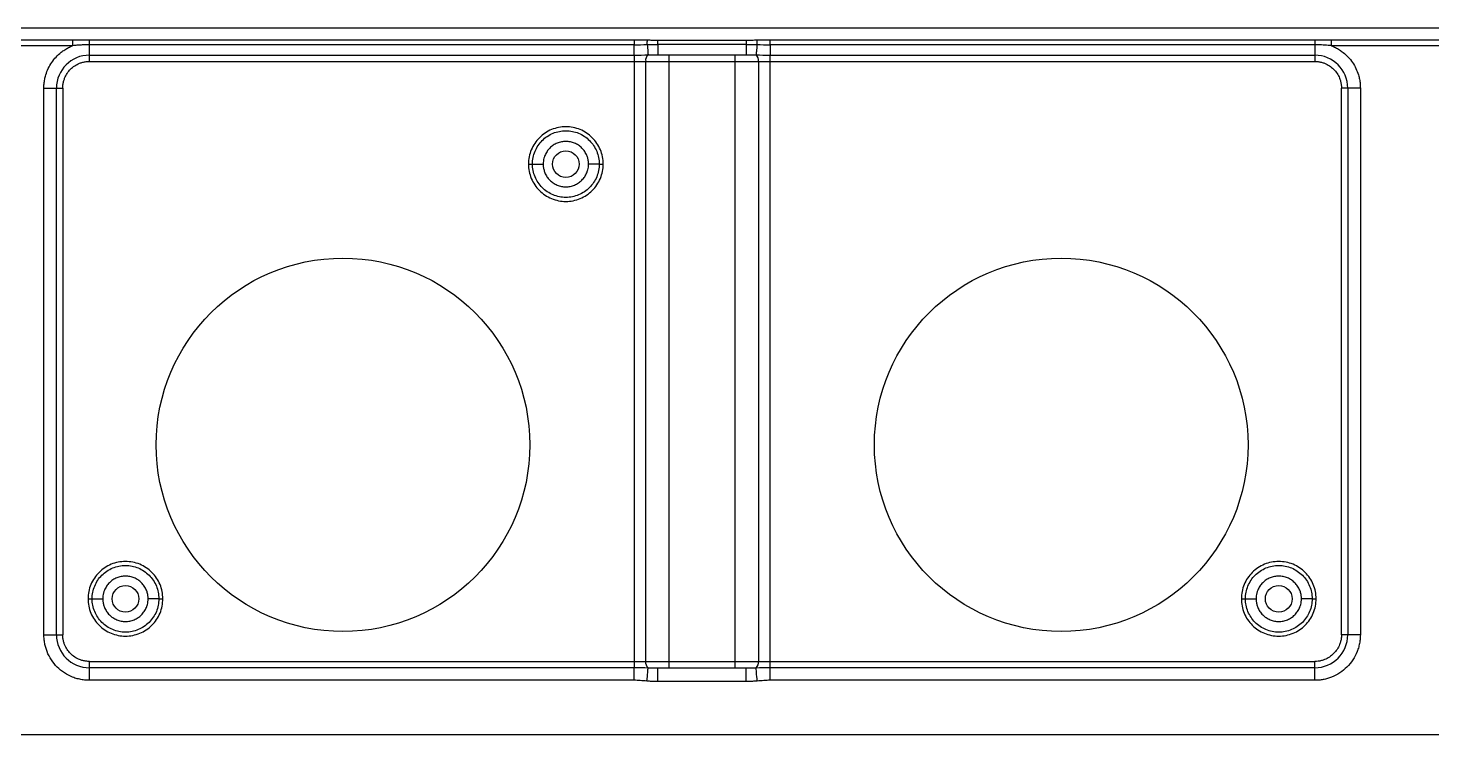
# Model space of a CAD drawing. Header units: millimetres. Extents: x -1 to 1576, y 30 to 633.
# Drawn here: x 686.3 to 791.5, y 30.4 to 83.4 of the extents above; entities that cross this region are included whole.
import ezdxf

# ---------------------------------------------------------------- set-up
doc = ezdxf.new("R2010")
doc.units = ezdxf.units.MM

msp = doc.modelspace()

# ---------------------------------------------------------------- linework, layer by layer
at = {"color": 7, "linetype": 'Continuous', "lineweight": 25}
for p, q in [((834.45, 83.41), (33.91, 83.41)), ((676.3, 82.53), (689.6, 82.53)), ((689.6, 82.09), (676.3, 82.09)), ((690.86, 82.52), (731.67, 82.52)), ((731.67, 82.16), (690.86, 82.16)), ((690.86, 80.91), (690.86, 82.16)), ((733.46, 82.51), (740.08, 82.51)), ((740.08, 82.18), (733.46, 82.18)), ((741.87, 82.52), (782.68, 82.52)), ((782.68, 82.16), (741.87, 82.16)), ((782.68, 82.16), (782.68, 80.91)), ((783.94, 82.53), (826.09, 82.53)), ((826.09, 82.09), (783.94, 82.09)), ((690.86, 81.38), (731.67, 81.38)), ((731.67, 81.38), (731.67, 35.44)), ((733.41, 81.41), (733.46, 81.42)), ((733.46, 81.41), (740.08, 81.41)), ((734.29, 81.41), (734.29, 35.41)), ((739.25, 35.41), (739.25, 81.41)), ((740.08, 81.42), (740.13, 81.41)), ((741.87, 81.38), (782.68, 81.38)), ((741.87, 35.44), (741.87, 81.38)), ((690.86, 80.91), (782.68, 80.91)), ((732.55, 35.91), (732.55, 80.91)), ((741, 80.91), (741, 35.91)), ((687.45, 37.91), (687.45, 78.91)), ((687.45, 78.91), (688.86, 78.91)), ((688.39, 37.91), (688.39, 78.91)), ((688.86, 78.91), (688.86, 37.91)), ((786.1, 78.91), (784.68, 78.91)), ((784.68, 37.91), (784.68, 78.91)), ((785.15, 78.91), (785.15, 37.91)), ((786.1, 78.91), (786.1, 37.91)), ((687.45, 37.91), (688.86, 37.91)), ((786.1, 37.91), (784.68, 37.91)), ((690.86, 34.5), (690.86, 35.91)), ((690.86, 35.91), (782.68, 35.91)), ((782.68, 34.5), (782.68, 35.91)), ((731.67, 35.44), (690.86, 35.44)), ((740.08, 35.41), (733.46, 35.41)), ((740.13, 35.41), (740.08, 35.41)), ((782.68, 35.44), (741.87, 35.44)), ((731.67, 34.5), (690.86, 34.5)), ((740.08, 34.41), (733.46, 34.41)), ((782.68, 34.5), (741.87, 34.5)), ((1518.3, 30.4), (36.91, 30.4))]:
    msp.add_line(p, q, dxfattribs=at)
at = {"color": 141}
for centre in [(726.56, 73.21), (693.56, 40.61), (779.98, 40.61)]:
    msp.add_circle(centre, 1, dxfattribs=at)
at = {"color": 7, "linetype": 'Continuous', "lineweight": 25}
for centre in [(709.86, 52.16), (763.68, 52.16)]:
    msp.add_circle(centre, 14, dxfattribs=at)
for centre, radius, start, end in [((690.86, 78.91), 2.47, 90, 180), ((733.1, 80.99), 0.562, 132.435, 187.8232), ((740.44, 80.99), 0.562, 352.1767, 47.5651), ((782.68, 78.91), 2.47, 0, 90), ((690.86, 37.91), 2.47, 180, 270), ((782.68, 37.91), 2.47, 270, 360), ((733.1, 35.84), 0.562, 172.1767, 227.5651), ((740.44, 35.84), 0.562, 312.435, 7.8232)]:
    msp.add_arc(centre, radius, start, end, dxfattribs=at)
for points, knots in [([(687.45, 78.91), (687.45, 78.97), (687.45, 79.08), (687.46, 79.24), (687.48, 79.41), (687.51, 79.57), (687.55, 79.73), (687.62, 80.01), (687.77, 80.39), (688.03, 80.84), (688.35, 81.25), (688.69, 81.56), (689.01, 81.79), (689.3, 81.96), (689.5, 82.04), (689.6, 82.09)], [0, 0, 0, 0, 0.040883, 0.08158, 0.122187, 0.162802, 0.203521, 0.244441, 0.372171, 0.500035, 0.627766, 0.75563, 0.837187, 0.918385, 1, 1, 1, 1]), ([(689.6, 82.53), (689.69, 82.53), (689.9, 82.53), (690.23, 82.52), (690.56, 82.52), (690.77, 82.52), (690.86, 82.52)], [0, 0, 0, 0, 0.200515, 0.50786, 0.778848, 1, 1, 1, 1]), ([(689.6, 82.53), (689.6, 82.49), (689.6, 82.42), (689.6, 82.27), (689.6, 82.18), (689.6, 82.09)], [0, 0, 0, 0, 0.5, 0.5, 1, 1, 1, 1]), ([(690.86, 82.16), (690.76, 82.16), (690.55, 82.16), (690.24, 82.14), (689.92, 82.12), (689.71, 82.1), (689.6, 82.09)], [0, 0, 0, 0, 0.245457, 0.492199, 0.742868, 1, 1, 1, 1]), ([(731.67, 82.52), (731.81, 82.52), (732.14, 82.52), (732.48, 82.52), (732.67, 82.52)], [0, 0, 0, 0, 0.420029, 1, 1, 1, 1]), ([(731.67, 81.38), (731.67, 81.44), (731.67, 81.55), (731.67, 81.82), (731.67, 81.98), (731.67, 82.16)], [0, 0, 0, 0, 0.5, 0.5, 1, 1, 1, 1]), ([(732.66, 82.17), (732.68, 81.98), (732.69, 81.8), (732.71, 81.53), (732.72, 81.44), (732.72, 81.4)], [0, 0, 0, 0, 0.5, 0.5, 1, 1, 1, 1]), ([(732.67, 82.52), (732.79, 82.52), (733.05, 82.51), (733.31, 82.51), (733.46, 82.51)], [0, 0, 0, 0, 0.451518, 1, 1, 1, 1]), ([(733.46, 82.18), (733.46, 81.96), (733.46, 81.77), (733.46, 81.49), (733.46, 81.41), (733.46, 81.41)], [0, 0, 0, 0, 0.5, 0.5, 1, 1, 1, 1]), ([(740.08, 82.51), (740.23, 82.51), (740.49, 82.51), (740.75, 82.52), (740.87, 82.52)], [0, 0, 0, 0, 0.548204, 1, 1, 1, 1]), ([(740.08, 82.18), (740.08, 81.96), (740.08, 81.77), (740.08, 81.49), (740.08, 81.41), (740.08, 81.41)], [0, 0, 0, 0, 0.5, 0.5, 1, 1, 1, 1]), ([(740.88, 82.17), (740.87, 81.98), (740.85, 81.8), (740.83, 81.53), (740.82, 81.44), (740.82, 81.4)], [0, 0, 0, 0, 0.5, 0.5, 1, 1, 1, 1]), ([(740.87, 82.52), (741.07, 82.52), (741.4, 82.52), (741.73, 82.52), (741.87, 82.52)], [0, 0, 0, 0, 0.581022, 1, 1, 1, 1]), ([(741.87, 82.16), (741.87, 81.98), (741.87, 81.82), (741.87, 81.55), (741.87, 81.44), (741.87, 81.38)], [0, 0, 0, 0, 0.5, 0.5, 1, 1, 1, 1]), ([(782.68, 82.52), (782.77, 82.52), (782.98, 82.52), (783.32, 82.52), (783.64, 82.53), (783.86, 82.53), (783.94, 82.53)], [0, 0, 0, 0, 0.2214139, 0.4921637, 0.7995004, 1, 1, 1, 1]), ([(783.94, 82.09), (783.85, 82.1), (783.68, 82.12), (783.43, 82.13), (783.18, 82.15), (782.93, 82.16), (782.76, 82.16), (782.68, 82.16)], [0, 0, 0, 0, 0.206312, 0.408164, 0.606837, 0.80366, 1, 1, 1, 1]), ([(783.94, 82.09), (783.94, 82.18), (783.94, 82.27), (783.94, 82.42), (783.94, 82.49), (783.94, 82.53)], [0, 0, 0, 0, 0.5, 0.5, 1, 1, 1, 1]), ([(783.94, 82.09), (783.99, 82.07), (784.09, 82.02), (784.24, 81.95), (784.39, 81.87), (784.53, 81.79), (784.67, 81.69), (784.89, 81.52), (785.19, 81.25), (785.52, 80.84), (785.78, 80.39), (785.94, 79.96), (786.04, 79.57), (786.09, 79.24), (786.09, 79.02), (786.1, 78.91)], [0, 0, 0, 0, 0.040883, 0.08158, 0.122187, 0.162802, 0.203521, 0.244441, 0.372171, 0.500035, 0.627766, 0.75563, 0.837187, 0.918385, 1, 1, 1, 1]), ([(688.86, 78.91), (688.86, 78.96), (688.86, 79.04), (688.88, 79.16), (688.89, 79.29), (688.92, 79.41), (688.96, 79.53), (689.03, 79.74), (689.18, 80.02), (689.44, 80.34), (689.75, 80.6), (690.07, 80.76), (690.36, 80.86), (690.61, 80.9), (690.78, 80.91), (690.86, 80.91)], [0, 0, 0, 0, 0.040276, 0.080243, 0.120058, 0.159883, 0.199877, 0.240199, 0.370043, 0.500057, 0.629901, 0.759916, 0.840121, 0.919721, 1, 1, 1, 1]), ([(782.68, 80.91), (782.72, 80.91), (782.81, 80.91), (782.93, 80.9), (783.06, 80.88), (783.18, 80.85), (783.3, 80.82), (783.51, 80.74), (783.79, 80.6), (784.1, 80.34), (784.36, 80.02), (784.53, 79.7), (784.62, 79.41), (784.67, 79.16), (784.68, 79), (784.68, 78.91)], [0, 0, 0, 0, 0.0402761, 0.0802426, 0.1200582, 0.159883, 0.1998773, 0.2401994, 0.3700431, 0.5000574, 0.6299012, 0.7599156, 0.8401208, 0.919721, 1, 1, 1, 1]), ([(729.36, 73.21), (729.36, 73.58), (729.29, 73.95), (729.01, 74.62), (728.8, 74.93), (728.28, 75.45), (727.97, 75.66), (727.29, 75.94), (726.93, 76.01), (726.19, 76.01), (725.83, 75.94), (725.15, 75.66), (724.84, 75.45), (724.32, 74.93), (724.11, 74.62), (723.83, 73.95), (723.76, 73.58), (723.76, 73.21)], [0, 0, 0, 0, 0.125, 0.125, 0.25, 0.25, 0.375, 0.375, 0.5, 0.5, 0.625, 0.625, 0.75, 0.75, 0.875, 0.875, 1, 1, 1, 1]), ([(724.06, 73.21), (724.06, 73.54), (724.13, 73.87), (724.38, 74.47), (724.56, 74.75), (725.02, 75.21), (725.3, 75.4), (725.91, 75.65), (726.23, 75.71), (726.89, 75.71), (727.22, 75.65), (727.82, 75.4), (728.1, 75.21), (728.56, 74.75), (728.75, 74.47), (729, 73.87), (729.06, 73.54), (729.06, 73.21)], [0, 0, 0, 0, 0.125, 0.125, 0.25, 0.25, 0.375, 0.375, 0.5, 0.5, 0.625, 0.625, 0.75, 0.75, 0.875, 0.875, 1, 1, 1, 1]), ([(728.26, 73.21), (728.26, 73.26), (728.26, 73.35), (728.24, 73.48), (728.22, 73.61), (728.18, 73.74), (728.11, 73.93), (727.98, 74.16), (727.77, 74.42), (727.51, 74.64), (727.22, 74.79), (726.9, 74.89), (726.56, 74.92), (726.23, 74.89), (725.91, 74.79), (725.61, 74.64), (725.35, 74.42), (725.14, 74.16), (725, 73.9), (724.91, 73.65), (724.87, 73.44), (724.86, 73.29), (724.86, 73.21)], [0, 0, 0, 0, 0.025179, 0.05013, 0.075011, 0.099978, 0.125186, 0.187587, 0.250092, 0.312501, 0.37501, 0.437474, 0.50004, 0.562505, 0.625066, 0.687464, 0.749971, 0.812374, 0.874873, 0.916678, 0.958145, 1, 1, 1, 1]), ([(723.76, 73.21), (723.84, 73.21), (723.92, 73.21), (724.03, 73.21), (724.06, 73.21), (724.06, 73.21)], [0, 0, 0, 0, 0.5, 0.5, 1, 1, 1, 1]), ([(723.76, 73.21), (723.76, 72.85), (723.83, 72.48), (724.11, 71.8), (724.32, 71.49), (724.84, 70.97), (725.15, 70.77), (725.83, 70.49), (726.19, 70.41), (726.93, 70.41), (727.29, 70.49), (727.97, 70.77), (728.28, 70.97), (728.8, 71.49), (729.01, 71.8), (729.29, 72.48), (729.36, 72.85), (729.36, 73.21)], [0, 0, 0, 0, 0.125, 0.125, 0.25, 0.25, 0.375, 0.375, 0.5, 0.5, 0.625, 0.625, 0.75, 0.75, 0.875, 0.875, 1, 1, 1, 1]), ([(729.06, 73.21), (729.06, 72.89), (729, 72.56), (728.75, 71.95), (728.56, 71.68), (728.1, 71.21), (727.82, 71.03), (727.22, 70.78), (726.89, 70.71), (726.23, 70.71), (725.91, 70.78), (725.3, 71.03), (725.02, 71.21), (724.56, 71.68), (724.38, 71.95), (724.13, 72.56), (724.06, 72.89), (724.06, 73.21)], [0, 0, 0, 0, 0.125, 0.125, 0.25, 0.25, 0.375, 0.375, 0.5, 0.5, 0.625, 0.625, 0.75, 0.75, 0.875, 0.875, 1, 1, 1, 1]), ([(724.06, 73.21), (724.06, 73.21), (724.15, 73.21), (724.44, 73.21), (724.65, 73.21), (724.86, 73.21)], [0, 0, 0, 0, 0.5, 0.5, 1, 1, 1, 1]), ([(724.86, 73.21), (724.86, 73.17), (724.86, 73.08), (724.88, 72.95), (724.91, 72.82), (724.94, 72.69), (725.01, 72.5), (725.14, 72.26), (725.35, 72), (725.61, 71.79), (725.91, 71.63), (726.23, 71.53), (726.56, 71.5), (726.89, 71.53), (727.22, 71.63), (727.51, 71.79), (727.77, 72), (727.98, 72.26), (728.12, 72.53), (728.21, 72.77), (728.25, 72.99), (728.26, 73.14), (728.26, 73.21)], [0, 0, 0, 0, 0.025108, 0.050018, 0.074887, 0.09987, 0.125122, 0.187514, 0.250079, 0.312484, 0.374988, 0.437452, 0.500017, 0.562482, 0.625047, 0.687453, 0.749962, 0.812367, 0.874868, 0.916676, 0.958145, 1, 1, 1, 1]), ([(729.06, 73.21), (729.06, 73.21), (728.97, 73.21), (728.68, 73.21), (728.47, 73.21), (728.26, 73.21)], [0, 0, 0, 0, 0.5, 0.5, 1, 1, 1, 1]), ([(729.06, 73.21), (729.06, 73.21), (729.09, 73.21), (729.2, 73.21), (729.28, 73.21), (729.36, 73.21)], [0, 0, 0, 0, 0.5, 0.5, 1, 1, 1, 1]), ([(696.36, 40.61), (696.36, 40.98), (696.29, 41.35), (696.01, 42.02), (695.8, 42.33), (695.28, 42.85), (694.97, 43.06), (694.29, 43.34), (693.93, 43.41), (693.19, 43.41), (692.83, 43.34), (692.15, 43.06), (691.84, 42.85), (691.32, 42.33), (691.11, 42.02), (690.83, 41.35), (690.76, 40.98), (690.76, 40.61)], [0, 0, 0, 0, 0.125, 0.125, 0.25, 0.25, 0.375, 0.375, 0.5, 0.5, 0.625, 0.625, 0.75, 0.75, 0.875, 0.875, 1, 1, 1, 1]), ([(782.78, 40.61), (782.78, 40.98), (782.71, 41.35), (782.43, 42.02), (782.22, 42.33), (781.7, 42.85), (781.39, 43.06), (780.71, 43.34), (780.35, 43.41), (779.61, 43.41), (779.25, 43.34), (778.57, 43.06), (778.26, 42.85), (777.74, 42.33), (777.53, 42.02), (777.25, 41.35), (777.18, 40.98), (777.18, 40.61)], [0, 0, 0, 0, 0.125, 0.125, 0.25, 0.25, 0.375, 0.375, 0.5, 0.5, 0.625, 0.625, 0.75, 0.75, 0.875, 0.875, 1, 1, 1, 1]), ([(691.06, 40.61), (691.06, 40.94), (691.13, 41.27), (691.38, 41.87), (691.56, 42.15), (692.02, 42.61), (692.3, 42.8), (692.91, 43.05), (693.23, 43.11), (693.89, 43.11), (694.22, 43.05), (694.82, 42.8), (695.1, 42.61), (695.56, 42.15), (695.75, 41.87), (696, 41.27), (696.06, 40.94), (696.06, 40.61)], [0, 0, 0, 0, 0.125, 0.125, 0.25, 0.25, 0.375, 0.375, 0.5, 0.5, 0.625, 0.625, 0.75, 0.75, 0.875, 0.875, 1, 1, 1, 1]), ([(695.26, 40.61), (695.26, 40.66), (695.26, 40.75), (695.24, 40.88), (695.22, 41.01), (695.18, 41.14), (695.11, 41.33), (694.98, 41.56), (694.77, 41.82), (694.51, 42.04), (694.22, 42.19), (693.9, 42.29), (693.56, 42.32), (693.23, 42.29), (692.91, 42.19), (692.61, 42.04), (692.35, 41.82), (692.14, 41.56), (692, 41.3), (691.91, 41.05), (691.87, 40.84), (691.86, 40.69), (691.86, 40.61)], [0, 0, 0, 0, 0.025179, 0.05013, 0.075011, 0.099978, 0.125186, 0.187587, 0.250092, 0.312501, 0.37501, 0.437474, 0.50004, 0.562505, 0.625066, 0.687464, 0.749971, 0.812374, 0.874873, 0.916678, 0.958145, 1, 1, 1, 1]), ([(777.48, 40.61), (777.48, 40.94), (777.55, 41.27), (777.8, 41.87), (777.98, 42.15), (778.44, 42.61), (778.72, 42.8), (779.33, 43.05), (779.65, 43.11), (780.31, 43.11), (780.64, 43.05), (781.24, 42.8), (781.52, 42.61), (781.98, 42.15), (782.17, 41.87), (782.42, 41.27), (782.48, 40.94), (782.48, 40.61)], [0, 0, 0, 0, 0.125, 0.125, 0.25, 0.25, 0.375, 0.375, 0.5, 0.5, 0.625, 0.625, 0.75, 0.75, 0.875, 0.875, 1, 1, 1, 1]), ([(781.68, 40.61), (781.68, 40.66), (781.68, 40.75), (781.66, 40.88), (781.64, 41.01), (781.6, 41.14), (781.53, 41.33), (781.4, 41.56), (781.19, 41.82), (780.93, 42.04), (780.64, 42.19), (780.32, 42.29), (779.98, 42.32), (779.65, 42.29), (779.33, 42.19), (779.03, 42.04), (778.77, 41.82), (778.56, 41.56), (778.42, 41.3), (778.33, 41.05), (778.29, 40.84), (778.28, 40.69), (778.28, 40.61)], [0, 0, 0, 0, 0.025179, 0.05013, 0.075011, 0.099978, 0.125186, 0.187587, 0.250092, 0.312501, 0.375011, 0.437474, 0.50004, 0.562505, 0.625066, 0.687464, 0.749971, 0.812374, 0.874873, 0.916678, 0.958145, 1, 1, 1, 1]), ([(690.76, 40.61), (690.84, 40.61), (690.92, 40.61), (691.03, 40.61), (691.06, 40.61), (691.06, 40.61)], [0, 0, 0, 0, 0.5, 0.5, 1, 1, 1, 1]), ([(690.76, 40.61), (690.76, 40.25), (690.83, 39.88), (691.11, 39.2), (691.32, 38.89), (691.84, 38.37), (692.15, 38.17), (692.83, 37.89), (693.19, 37.81), (693.93, 37.81), (694.29, 37.89), (694.97, 38.17), (695.28, 38.37), (695.8, 38.89), (696.01, 39.2), (696.29, 39.88), (696.36, 40.25), (696.36, 40.61)], [0, 0, 0, 0, 0.125, 0.125, 0.25, 0.25, 0.375, 0.375, 0.5, 0.5, 0.625, 0.625, 0.75, 0.75, 0.875, 0.875, 1, 1, 1, 1]), ([(696.06, 40.61), (696.06, 40.29), (696, 39.96), (695.75, 39.35), (695.56, 39.08), (695.1, 38.61), (694.82, 38.43), (694.22, 38.18), (693.89, 38.11), (693.23, 38.11), (692.91, 38.18), (692.3, 38.43), (692.02, 38.61), (691.56, 39.08), (691.38, 39.35), (691.13, 39.96), (691.06, 40.29), (691.06, 40.61)], [0, 0, 0, 0, 0.125, 0.125, 0.25, 0.25, 0.375, 0.375, 0.5, 0.5, 0.625, 0.625, 0.75, 0.75, 0.875, 0.875, 1, 1, 1, 1]), ([(691.06, 40.61), (691.06, 40.61), (691.15, 40.61), (691.44, 40.61), (691.65, 40.61), (691.86, 40.61)], [0, 0, 0, 0, 0.5, 0.5, 1, 1, 1, 1]), ([(691.86, 40.61), (691.86, 40.57), (691.86, 40.48), (691.88, 40.35), (691.91, 40.22), (691.94, 40.09), (692.01, 39.9), (692.14, 39.66), (692.35, 39.4), (692.61, 39.19), (692.91, 39.03), (693.23, 38.93), (693.56, 38.9), (693.89, 38.93), (694.22, 39.03), (694.51, 39.19), (694.77, 39.4), (694.98, 39.66), (695.12, 39.93), (695.21, 40.17), (695.25, 40.39), (695.26, 40.54), (695.26, 40.61)], [0, 0, 0, 0, 0.025108, 0.050018, 0.074887, 0.09987, 0.125122, 0.187514, 0.250079, 0.312484, 0.374988, 0.437452, 0.500017, 0.562482, 0.625047, 0.687453, 0.749962, 0.812367, 0.874868, 0.916676, 0.958145, 1, 1, 1, 1]), ([(696.06, 40.61), (696.06, 40.61), (695.97, 40.61), (695.68, 40.61), (695.47, 40.61), (695.26, 40.61)], [0, 0, 0, 0, 0.5, 0.5, 1, 1, 1, 1]), ([(696.06, 40.61), (696.06, 40.61), (696.09, 40.61), (696.2, 40.61), (696.28, 40.61), (696.36, 40.61)], [0, 0, 0, 0, 0.5, 0.5, 1, 1, 1, 1]), ([(777.18, 40.61), (777.18, 40.25), (777.25, 39.88), (777.53, 39.2), (777.74, 38.89), (778.26, 38.37), (778.57, 38.17), (779.25, 37.89), (779.61, 37.81), (780.35, 37.81), (780.71, 37.89), (781.39, 38.17), (781.7, 38.37), (782.22, 38.89), (782.43, 39.2), (782.71, 39.88), (782.78, 40.25), (782.78, 40.61)], [0, 0, 0, 0, 0.125, 0.125, 0.25, 0.25, 0.375, 0.375, 0.5, 0.5, 0.625, 0.625, 0.75, 0.75, 0.875, 0.875, 1, 1, 1, 1]), ([(777.18, 40.61), (777.26, 40.61), (777.34, 40.61), (777.45, 40.61), (777.48, 40.61), (777.48, 40.61)], [0, 0, 0, 0, 0.5, 0.5, 1, 1, 1, 1]), ([(782.48, 40.61), (782.48, 40.29), (782.42, 39.96), (782.17, 39.35), (781.98, 39.08), (781.52, 38.61), (781.24, 38.43), (780.64, 38.18), (780.31, 38.11), (779.65, 38.11), (779.33, 38.18), (778.72, 38.43), (778.44, 38.61), (777.98, 39.08), (777.8, 39.35), (777.55, 39.96), (777.48, 40.29), (777.48, 40.61)], [0, 0, 0, 0, 0.125, 0.125, 0.25, 0.25, 0.375, 0.375, 0.5, 0.5, 0.625, 0.625, 0.75, 0.75, 0.875, 0.875, 1, 1, 1, 1]), ([(777.48, 40.61), (777.48, 40.61), (777.57, 40.61), (777.86, 40.61), (778.07, 40.61), (778.28, 40.61)], [0, 0, 0, 0, 0.5, 0.5, 1, 1, 1, 1]), ([(777.48, 40.61), (777.48, 40.61), (777.57, 40.61), (777.86, 40.61), (778.07, 40.61), (778.28, 40.61)], [0, 0, 0, 0, 0.5, 0.5, 1, 1, 1, 1]), ([(778.28, 40.61), (778.28, 40.57), (778.28, 40.48), (778.3, 40.35), (778.33, 40.22), (778.36, 40.09), (778.43, 39.9), (778.56, 39.66), (778.77, 39.4), (779.03, 39.19), (779.33, 39.03), (779.65, 38.93), (779.98, 38.9), (780.31, 38.93), (780.64, 39.03), (780.93, 39.19), (781.19, 39.4), (781.4, 39.66), (781.54, 39.93), (781.63, 40.17), (781.67, 40.39), (781.68, 40.54), (781.68, 40.61)], [0, 0, 0, 0, 0.025108, 0.050018, 0.074887, 0.09987, 0.125122, 0.187514, 0.250079, 0.312484, 0.374988, 0.437452, 0.500017, 0.562482, 0.625047, 0.687453, 0.749962, 0.812367, 0.874868, 0.916676, 0.958145, 1, 1, 1, 1]), ([(782.48, 40.61), (782.48, 40.61), (782.39, 40.61), (782.1, 40.61), (781.89, 40.61), (781.68, 40.61)], [0, 0, 0, 0, 0.5, 0.5, 1, 1, 1, 1]), ([(782.48, 40.61), (782.48, 40.61), (782.51, 40.61), (782.62, 40.61), (782.7, 40.61), (782.78, 40.61)], [0, 0, 0, 0, 0.5, 0.5, 1, 1, 1, 1]), ([(690.86, 34.5), (690.8, 34.5), (690.68, 34.5), (690.49, 34.52), (690.31, 34.54), (690.13, 34.58), (689.95, 34.62), (689.78, 34.67), (689.44, 34.8), (688.97, 35.04), (688.43, 35.48), (687.99, 36.02), (687.72, 36.54), (687.58, 36.96), (687.5, 37.27), (687.46, 37.59), (687.45, 37.81), (687.45, 37.91)], [0, 0, 0, 0, 0.0345523, 0.0688579, 0.1030161, 0.1371278, 0.171294, 0.2056155, 0.2401915, 0.3700601, 0.5000288, 0.6298975, 0.7598662, 0.8201516, 0.8799088, 0.9396782, 1, 1, 1, 1]), ([(690.86, 35.91), (690.82, 35.91), (690.73, 35.92), (690.61, 35.93), (690.49, 35.95), (690.36, 35.97), (690.24, 36.01), (690.04, 36.08), (689.75, 36.23), (689.44, 36.49), (689.18, 36.81), (689.01, 37.13), (688.92, 37.41), (688.87, 37.66), (688.86, 37.83), (688.86, 37.91)], [0, 0, 0, 0, 0.040276, 0.080243, 0.120058, 0.159883, 0.199877, 0.240199, 0.370043, 0.500057, 0.629901, 0.759916, 0.840121, 0.919721, 1, 1, 1, 1]), ([(786.1, 37.91), (786.09, 37.85), (786.09, 37.73), (786.08, 37.54), (786.05, 37.36), (786.02, 37.18), (785.97, 37.01), (785.92, 36.83), (785.8, 36.5), (785.56, 36.02), (785.11, 35.48), (784.57, 35.04), (784.06, 34.77), (783.63, 34.63), (783.32, 34.55), (783, 34.51), (782.79, 34.5), (782.68, 34.5)], [0, 0, 0, 0, 0.034552, 0.068858, 0.103016, 0.137128, 0.171294, 0.205615, 0.240191, 0.37006, 0.500029, 0.629897, 0.759866, 0.820152, 0.879909, 0.939678, 1, 1, 1, 1]), ([(784.68, 37.91), (784.68, 37.87), (784.68, 37.79), (784.67, 37.66), (784.65, 37.54), (784.62, 37.42), (784.58, 37.3), (784.51, 37.09), (784.37, 36.81), (784.1, 36.49), (783.79, 36.23), (783.47, 36.06), (783.18, 35.97), (782.93, 35.92), (782.77, 35.92), (782.68, 35.91)], [0, 0, 0, 0, 0.0402761, 0.0802426, 0.1200582, 0.159883, 0.1998773, 0.2401994, 0.3700431, 0.5000574, 0.6299012, 0.7599156, 0.8401208, 0.919721, 1, 1, 1, 1]), ([(731.67, 34.5), (731.67, 34.7), (731.67, 34.91), (731.67, 35.24), (731.67, 35.37), (731.67, 35.44)], [0, 0, 0, 0, 0.5, 0.5, 1, 1, 1, 1]), ([(732.64, 34.44), (732.66, 34.67), (732.68, 34.9), (732.71, 35.26), (732.72, 35.38), (732.72, 35.42)], [0, 0, 0, 0, 0.5, 0.5, 1, 1, 1, 1]), ([(733.46, 34.41), (733.46, 34.54), (733.46, 34.67), (733.46, 34.92), (733.46, 35.03), (733.46, 35.21), (733.46, 35.29), (733.46, 35.39), (733.46, 35.41), (733.46, 35.41)], [0, 0, 0, 0, 0.25, 0.25, 0.5, 0.5, 0.75, 0.75, 1, 1, 1, 1]), ([(740.08, 34.41), (740.08, 34.67), (740.08, 34.94), (740.08, 35.31), (740.08, 35.41), (740.08, 35.41)], [0, 0, 0, 0, 0.5, 0.5, 1, 1, 1, 1]), ([(740.9, 34.44), (740.88, 34.67), (740.86, 34.9), (740.83, 35.26), (740.82, 35.38), (740.82, 35.42)], [0, 0, 0, 0, 0.5, 0.5, 1, 1, 1, 1]), ([(741.87, 34.5), (741.87, 34.7), (741.87, 34.91), (741.87, 35.24), (741.87, 35.37), (741.87, 35.44)], [0, 0, 0, 0, 0.5, 0.5, 1, 1, 1, 1]), ([(732.64, 34.44), (732.56, 34.45), (732.39, 34.46), (732.14, 34.48), (731.91, 34.5), (731.75, 34.5), (731.67, 34.5)], [0, 0, 0, 0, 0.26275, 0.514851, 0.767475, 1, 1, 1, 1]), ([(733.46, 34.41), (733.31, 34.41), (733.04, 34.41), (732.76, 34.43), (732.64, 34.44)], [0, 0, 0, 0, 0.5562128, 1, 1, 1, 1]), ([(740.9, 34.44), (740.84, 34.43), (740.72, 34.43), (740.53, 34.42), (740.31, 34.41), (740.16, 34.41), (740.08, 34.41)], [0, 0, 0, 0, 0.207871, 0.443757, 0.707773, 1, 1, 1, 1]), ([(741.87, 34.5), (741.79, 34.5), (741.64, 34.5), (741.4, 34.48), (741.15, 34.46), (740.98, 34.45), (740.9, 34.44)], [0, 0, 0, 0, 0.232371, 0.485289, 0.737412, 1, 1, 1, 1])]:
    msp.add_open_spline(points, degree=3, knots=knots, dxfattribs=at)
for points in [[(690.86, 82.16), (690.86, 82.31), (690.86, 82.45), (690.86, 82.52)], [(731.67, 82.52), (731.67, 82.45), (731.67, 82.31), (731.67, 82.16)], [(731.67, 82.16), (732, 82.16), (732.32, 82.17), (732.66, 82.17)], [(732.66, 82.17), (732.66, 82.32), (732.67, 82.45), (732.67, 82.52)], [(732.66, 82.17), (732.93, 82.18), (733.2, 82.18), (733.46, 82.18)], [(733.46, 82.18), (733.46, 82.32), (733.46, 82.45), (733.46, 82.51)], [(740.08, 82.51), (740.08, 82.45), (740.08, 82.32), (740.08, 82.18)], [(740.08, 82.18), (740.35, 82.18), (740.61, 82.18), (740.88, 82.17)], [(740.87, 82.52), (740.88, 82.45), (740.88, 82.32), (740.88, 82.17)], [(740.88, 82.17), (741.22, 82.17), (741.55, 82.16), (741.87, 82.16)], [(741.87, 82.16), (741.87, 82.31), (741.87, 82.45), (741.87, 82.52)], [(782.68, 82.52), (782.68, 82.45), (782.68, 82.31), (782.68, 82.16)], [(731.67, 81.38), (732.04, 81.38), (732.4, 81.39), (732.72, 81.4)], [(732.72, 81.4), (732.96, 81.41), (733.2, 81.41), (733.46, 81.41)], [(740.08, 81.41), (740.34, 81.41), (740.58, 81.41), (740.82, 81.4)], [(740.82, 81.4), (741.14, 81.39), (741.51, 81.38), (741.87, 81.38)], [(732.72, 35.42), (732.4, 35.43), (732.04, 35.44), (731.67, 35.44)], [(733.46, 35.41), (733.2, 35.41), (732.96, 35.41), (732.72, 35.42)], [(740.82, 35.42), (740.58, 35.41), (740.34, 35.41), (740.08, 35.41)], [(741.87, 35.44), (741.51, 35.44), (741.14, 35.43), (740.82, 35.42)]]:
    msp.add_open_spline(points, degree=3, dxfattribs=at)

doc.saveas('drawing.dxf')
